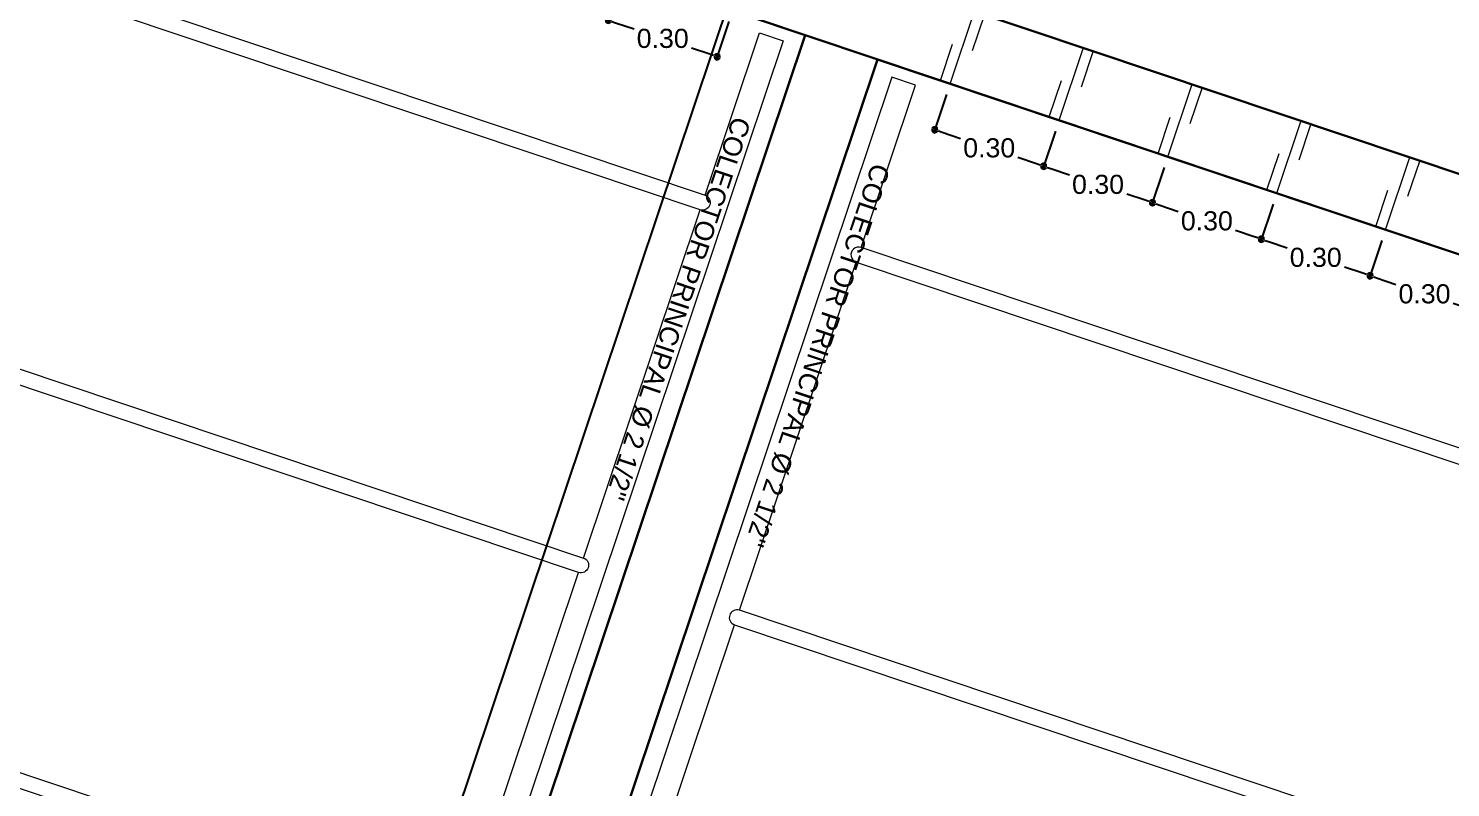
# Model space of a CAD drawing. Header units: metres. Extents: x 717911 to 838331, y 8495011 to 8501478.
# Drawn here: x 837526.895 to 837530.612, y 8496212.833 to 8496214.817 of the extents above; entities that cross this region are included whole.
import ezdxf

# ---------------------------------------------------------------- set-up
doc = ezdxf.new("R2010")
doc.units = ezdxf.units.M
for name, pattern in [('DASHDOTX2', [50.8, 25.4, -12.7, 0, -12.7]), ('DASHED2', [0.375, 0.25, -0.125]), ('HIDDEN2', [4.7625, 3.175, -1.5875])]:
    doc.linetypes.add(name, pattern=pattern)
for name, color, linetype, lineweight in [('0-CONCRETO 0.30mm', 146, 'Continuous', 30), ('0-COTAS', 7, 'Continuous', 5), ('0-LINEA2 0.25mm', 6, 'Continuous', 25), ('0-SOMBREADO', 252, 'Continuous', 0), ('0-TEXTO-0.05mm', 7, 'Continuous', 5), ('0-TUBERIA 0.00mm', 140, 'Continuous', 0), ('0-TUBERIAS 0.13mm', 140, 'Continuous', 13)]:
    doc.layers.add(name, color=color, linetype=linetype, lineweight=lineweight)
doc.styles.add('OA-CDC', font='arial.ttf', dxfattribs={"height": 0.04})
doc.styles.add('WMF-Arial0', font='arial.ttf')
doc.dimstyles.new('ESC 1 en 100', dxfattribs={"dimtxt": 0.05, "dimasz": 0.02, "dimexe": 0.01, "dimexo": 0.03, "dimgap": 0.01, "dimtad": 0, "dimtih": 1, "dimtoh": 1, "dimzin": 0, "dimdsep": 46, "dimtxsty": 'WMF-Arial0', "dimblk": 'DOT', "dimcen": 2.5, "dimdle": 0.03, "dimclrd": 256, "dimclre": 256, "dimclrt": 256, "dimazin": 0, "dimtfac": 1, "dimtmove": 0, "dimatfit": 1, "dimldrblk": 'DOT', "dimfxl": 0.04, "dimtolj": 1, "dimtzin": 0, "dimarcsym": 0})

# ---------------------------------------------------------------- blocks, each defined once
blk = doc.blocks.new('_Dot')
at = {"color": 0, "linetype": 'ByBlock', "lineweight": -2}
blk.add_line((-0.5, 0), (-1, 0), dxfattribs=at)
at = {"color": 0, "linetype": 'ByBlock', "const_width": 0.5}
blk.add_lwpolyline([(-0.25, 0, 1), (0.25, 0, 1)], format="xyb", close=True, dxfattribs=at)
blk = doc.blocks.new('*D1329')
at = {"layer": '0-COTAS', "lineweight": -2, "transparency": 16777216}
for p, q in [((837530.2281, 8496215.0695), (837530.1985, 8496214.981)), ((837530.2206, 8496214.9841), (837531.5724, 8496214.5309)), ((837533.0745, 8496214.0273), (837531.7227, 8496214.4805)), ((837533.1199, 8496214.1), (837533.0903, 8496214.0115))]:
    blk.add_line(p, q, dxfattribs=at)
at = {"layer": 'Defpoints', "color": 0, "lineweight": 9, "transparency": 16777216}
for p in [(837530.2377, 8496215.098), (837533.1295, 8496214.1284), (837533.0934, 8496214.0209)]:
    blk.add_point(p, dxfattribs=at)
at = {"layer": '0-COTAS', "lineweight": -2, "transparency": 16777216, "xscale": 0.02, "yscale": 0.02, "zscale": 0.02}
for p, rotation in [((837530.2016, 8496214.9905), 161.4655209631122), ((837533.0934, 8496214.0209), 341.4655209631123)]:
    blk.add_blockref('_Dot', p, dxfattribs=dict(at, rotation=rotation))
at = {"layer": '0-COTAS', "transparency": 16777216, "insert": (837531.6475, 8496214.5057), "char_height": 0.05, "attachment_point": 5, "style": 'WMF-Arial0'}
blk.add_mtext('\\A1;3.05', dxfattribs=at)
blk = doc.blocks.new('*D1287')
at = {"layer": '0-COTAS', "lineweight": -2, "transparency": 16777216}
for p, q in [((837530.4323, 8496214.2628), (837530.3983, 8496214.1614)), ((837530.4205, 8496214.1646), (837530.4689, 8496214.1483)), ((837530.7167, 8496214.1674), (837530.6828, 8496214.0661)), ((837530.667, 8496214.0819), (837530.6186, 8496214.0982))]:
    blk.add_line(p, q, dxfattribs=at)
at = {"layer": 'Defpoints', "color": 0, "lineweight": 9, "transparency": 16777216}
for p in [(837530.4418, 8496214.2912), (837530.4015, 8496214.1709), (837530.7263, 8496214.1959)]:
    blk.add_point(p, dxfattribs=at)
at = {"layer": '0-COTAS', "lineweight": -2, "transparency": 16777216, "xscale": 0.02, "yscale": 0.02, "zscale": 0.02}
for p, rotation in [((837530.4015, 8496214.1709), 161.4655209631122), ((837530.6859, 8496214.0756), 341.4655209631123)]:
    blk.add_blockref('_Dot', p, dxfattribs=dict(at, rotation=rotation))
at = {"layer": '0-COTAS', "transparency": 16777216, "insert": (837530.5437, 8496214.1232), "char_height": 0.05, "attachment_point": 5, "style": 'WMF-Arial0'}
blk.add_mtext('\\A1;0.30', dxfattribs=at)
blk = doc.blocks.new('*D1288')
at = {"layer": '0-COTAS', "lineweight": -2, "transparency": 16777216}
for p, q in [((837530.1479, 8496214.3581), (837530.1139, 8496214.2568)), ((837530.136, 8496214.2599), (837530.1844, 8496214.2437)), ((837530.4323, 8496214.2628), (837530.3983, 8496214.1614)), ((837530.3825, 8496214.1773), (837530.3341, 8496214.1935))]:
    blk.add_line(p, q, dxfattribs=at)
at = {"layer": 'Defpoints', "color": 0, "lineweight": 9, "transparency": 16777216}
for p in [(837530.1574, 8496214.3866), (837530.4418, 8496214.2912), (837530.1171, 8496214.2663)]:
    blk.add_point(p, dxfattribs=at)
at = {"layer": '0-COTAS', "lineweight": -2, "transparency": 16777216, "xscale": 0.02, "yscale": 0.02, "zscale": 0.02}
for p, rotation in [((837530.1171, 8496214.2663), 161.4655209631122), ((837530.4015, 8496214.1709), 341.4655209631123)]:
    blk.add_blockref('_Dot', p, dxfattribs=dict(at, rotation=rotation))
at = {"layer": '0-COTAS', "transparency": 16777216, "insert": (837530.2593, 8496214.2186), "char_height": 0.05, "attachment_point": 5, "style": 'WMF-Arial0'}
blk.add_mtext('\\A1;0.30', dxfattribs=at)
blk = doc.blocks.new('*D1289')
at = {"layer": '0-COTAS', "lineweight": -2, "transparency": 16777216}
for p, q in [((837529.8634, 8496214.4535), (837529.8294, 8496214.3522)), ((837529.8516, 8496214.3553), (837529.9, 8496214.3391)), ((837530.1479, 8496214.3581), (837530.1139, 8496214.2568)), ((837530.0981, 8496214.2726), (837530.0497, 8496214.2889))]:
    blk.add_line(p, q, dxfattribs=at)
at = {"layer": 'Defpoints', "color": 0, "lineweight": 9, "transparency": 16777216}
for p in [(837529.8729, 8496214.4819), (837529.8326, 8496214.3617), (837530.1574, 8496214.3866)]:
    blk.add_point(p, dxfattribs=at)
at = {"layer": '0-COTAS', "lineweight": -2, "transparency": 16777216, "xscale": 0.02, "yscale": 0.02, "zscale": 0.02}
for p, rotation in [((837529.8326, 8496214.3617), 161.4655209631122), ((837530.1171, 8496214.2663), 341.4655209631123)]:
    blk.add_blockref('_Dot', p, dxfattribs=dict(at, rotation=rotation))
at = {"layer": '0-COTAS', "transparency": 16777216, "insert": (837529.9748, 8496214.314), "char_height": 0.05, "attachment_point": 5, "style": 'WMF-Arial0'}
blk.add_mtext('\\A1;0.30', dxfattribs=at)
blk = doc.blocks.new('*D1290')
at = {"layer": '0-COTAS', "lineweight": -2, "transparency": 16777216}
for p, q in [((837529.579, 8496214.5489), (837529.545, 8496214.4475)), ((837529.5671, 8496214.4507), (837529.6155, 8496214.4344)), ((837529.8634, 8496214.4535), (837529.8294, 8496214.3522)), ((837529.8137, 8496214.368), (837529.7653, 8496214.3842))]:
    blk.add_line(p, q, dxfattribs=at)
at = {"layer": 'Defpoints', "color": 0, "lineweight": 9, "transparency": 16777216}
for p in [(837529.5885, 8496214.5773), (837529.8729, 8496214.4819), (837529.5482, 8496214.457)]:
    blk.add_point(p, dxfattribs=at)
at = {"layer": '0-COTAS', "lineweight": -2, "transparency": 16777216, "xscale": 0.02, "yscale": 0.02, "zscale": 0.02}
for p, rotation in [((837529.5482, 8496214.457), 161.4655209631122), ((837529.8326, 8496214.3617), 341.4655209631123)]:
    blk.add_blockref('_Dot', p, dxfattribs=dict(at, rotation=rotation))
at = {"layer": '0-COTAS', "transparency": 16777216, "insert": (837529.6904, 8496214.4093), "char_height": 0.05, "attachment_point": 5, "style": 'WMF-Arial0'}
blk.add_mtext('\\A1;0.30', dxfattribs=at)
blk = doc.blocks.new('*D1291')
at = {"layer": '0-COTAS', "lineweight": -2, "transparency": 16777216}
for p, q in [((837529.2945, 8496214.6442), (837529.2606, 8496214.5429)), ((837529.2827, 8496214.546), (837529.3311, 8496214.5298)), ((837529.579, 8496214.5489), (837529.545, 8496214.4475)), ((837529.5292, 8496214.4634), (837529.4808, 8496214.4796))]:
    blk.add_line(p, q, dxfattribs=at)
at = {"layer": 'Defpoints', "color": 0, "lineweight": 9, "transparency": 16777216}
for p in [(837529.3041, 8496214.6727), (837529.5885, 8496214.5773), (837529.2637, 8496214.5524)]:
    blk.add_point(p, dxfattribs=at)
at = {"layer": '0-COTAS', "lineweight": -2, "transparency": 16777216, "xscale": 0.02, "yscale": 0.02, "zscale": 0.02}
for p, rotation in [((837529.2637, 8496214.5524), 161.4655209631122), ((837529.5482, 8496214.457), 341.4655209631123)]:
    blk.add_blockref('_Dot', p, dxfattribs=dict(at, rotation=rotation))
at = {"layer": '0-COTAS', "transparency": 16777216, "insert": (837529.406, 8496214.5047), "char_height": 0.05, "attachment_point": 5, "style": 'WMF-Arial0'}
blk.add_mtext('\\A1;0.30', dxfattribs=at)
blk = doc.blocks.new('*D1312')
at = {"layer": '0-COTAS', "lineweight": -2, "transparency": 16777216}
for p, q in [((837528.4412, 8496214.9303), (837528.4072, 8496214.829)), ((837528.4294, 8496214.8321), (837528.4778, 8496214.8159)), ((837528.7257, 8496214.835), (837528.6917, 8496214.7336)), ((837528.6759, 8496214.7495), (837528.6275, 8496214.7657))]:
    blk.add_line(p, q, dxfattribs=at)
at = {"layer": 'Defpoints', "color": 0, "lineweight": 9, "transparency": 16777216}
for p in [(837528.4507, 8496214.9588), (837528.4104, 8496214.8385), (837528.7352, 8496214.8634)]:
    blk.add_point(p, dxfattribs=at)
at = {"layer": '0-COTAS', "lineweight": -2, "transparency": 16777216, "xscale": 0.02, "yscale": 0.02, "zscale": 0.02}
for p, rotation in [((837528.4104, 8496214.8385), 161.4655209631122), ((837528.6949, 8496214.7431), 341.4655209631123)]:
    blk.add_blockref('_Dot', p, dxfattribs=dict(at, rotation=rotation))
at = {"layer": '0-COTAS', "transparency": 16777216, "insert": (837528.5526, 8496214.7908), "char_height": 0.05, "attachment_point": 5, "style": 'WMF-Arial0'}
blk.add_mtext('\\A1;0.30', dxfattribs=at)

msp = doc.modelspace()

# ---------------------------------------------------------------- linework, layer by layer
at = {"layer": '0-CONCRETO 0.30mm'}
for points in [[(837524.9427, 8496216.1349), (837533.0966, 8496213.4012)], [(837529.178, 8496214.9259), (837532.9705, 8496213.6544)]]:
    msp.add_lwpolyline(points, dxfattribs=at)
for points in [[(837523.5429, 8496211.3307), (837527.3354, 8496210.0592), (837528.9248, 8496214.7998), (837525.1323, 8496216.0713)], [(837527.5251, 8496209.9956), (837531.3176, 8496208.7241), (837532.907, 8496213.4647), (837529.1144, 8496214.7362)]]:
    msp.add_lwpolyline(points, close=True, dxfattribs=at)
at = {"layer": '0-LINEA2 0.25mm', "linetype": 'DASHDOTX2', "ltscale": 0.3}
msp.add_lwpolyline([(837529.6096, 8496217.5234), (837526.3832, 8496207.8999)], dxfattribs=at)
at = {"layer": '0-SOMBREADO', "color": 253, "linetype": 'HIDDEN2', "ltscale": 0.25}
for points in [[(837529.3041, 8496214.6727), (837529.3676, 8496214.8623)], [(837529.5885, 8496214.5773), (837529.6521, 8496214.7669)], [(837529.8729, 8496214.4819), (837529.9365, 8496214.6716)], [(837530.1574, 8496214.3866), (837530.221, 8496214.5762)], [(837530.4418, 8496214.2912), (837530.5054, 8496214.4808)]]:
    msp.add_lwpolyline(points, dxfattribs=at)
at = {"layer": '0-TUBERIA 0.00mm', "linetype": 'DASHED2', "ltscale": 0.1}
for points in [[(837529.3932, 8496214.8537), (837529.3297, 8496214.6641), (837529.2785, 8496214.6813), (837529.342, 8496214.8709)], [(837529.6777, 8496214.7584), (837529.6141, 8496214.5687), (837529.5629, 8496214.5859), (837529.6265, 8496214.7755)], [(837529.9621, 8496214.663), (837529.8985, 8496214.4734), (837529.8473, 8496214.4905), (837529.9109, 8496214.6802)], [(837530.2466, 8496214.5676), (837530.183, 8496214.378), (837530.1318, 8496214.3952), (837530.1954, 8496214.5848)], [(837530.531, 8496214.4723), (837530.4674, 8496214.2826), (837530.4162, 8496214.2998), (837530.4798, 8496214.4894)]]:
    msp.add_lwpolyline(points, close=True, dxfattribs=at)
at = {"layer": '0-TUBERIAS 0.13mm'}
for points in [[(837528.6505, 8496214.3433), (837525.0144, 8496215.5624), (837525.0271, 8496215.6003), (837528.6632, 8496214.3813, -1)], [(837528.3326, 8496213.3952), (837524.6965, 8496214.6143), (837524.7092, 8496214.6522), (837528.3453, 8496213.4331, -1)], [(837529.0582, 8496214.2067), (837532.6943, 8496212.9876), (837532.707, 8496213.0255), (837529.0709, 8496214.2446, 1)], [(837528.0147, 8496212.4471), (837524.3786, 8496213.6661), (837524.3914, 8496213.7041), (837528.0275, 8496212.485, -1)], [(837528.7403, 8496213.2585), (837532.3764, 8496212.0395), (837532.3891, 8496212.0774), (837528.753, 8496213.2965, 1)]]:
    msp.add_lwpolyline(points, format="xyb", close=True, dxfattribs=at)
for points in [[(837528.6632, 8496214.3813), (837528.8055, 8496214.8057), (837528.8671, 8496214.785), (837527.2045, 8496209.826)], [(837529.0709, 8496214.2446), (837529.2132, 8496214.669), (837529.1516, 8496214.6897), (837527.489, 8496209.7307)], [(837528.3453, 8496213.4331), (837528.6505, 8496214.3433)], [(837528.753, 8496213.2965), (837529.0582, 8496214.2067)], [(837528.0275, 8496212.485), (837528.3326, 8496213.3952)], [(837528.4351, 8496212.3483), (837528.7403, 8496213.2585)]]:
    msp.add_lwpolyline(points, dxfattribs=at)

# ---------------------------------------------------------------- texts
at = {"layer": '0-TEXTO-0.05mm', "char_height": 0.05, "width": 1.723387, "attachment_point": 1, "rotation": 251.4655, "style": 'OA-CDC'}
for insert in [(837528.8912, 8496214.8938), (837529.2553, 8496214.7717)]:
    msp.add_mtext('\\pxqc;{\\fSwis721 BT|b0|i0|c0|p34;COLECTOR PRINCIPAL }Ø 2 1/2"', dxfattribs=dict(at, insert=insert))

# ---------------------------------------------------------------- dimensions: what is measured, and where the dimension line sits
at = {"layer": '0-COTAS'}
for base, p1, p2, picture, middle in [((837533.0934, 8496214.0209), (837530.2377, 8496215.098), (837533.1295, 8496214.1284), '*D1329', (837531.6475, 8496214.5057)), ((837528.4104, 8496214.8385), (837528.7352, 8496214.8634), (837528.4507, 8496214.9588), '*D1312', (837528.5526, 8496214.7908)), ((837529.2637, 8496214.5524), (837529.5885, 8496214.5773), (837529.3041, 8496214.6727), '*D1291', (837529.406, 8496214.5047)), ((837529.5482, 8496214.457), (837529.8729, 8496214.4819), (837529.5885, 8496214.5773), '*D1290', (837529.6904, 8496214.4093)), ((837529.8326, 8496214.3617), (837530.1574, 8496214.3866), (837529.8729, 8496214.4819), '*D1289', (837529.9748, 8496214.314)), ((837530.1171, 8496214.2663), (837530.4418, 8496214.2912), (837530.1574, 8496214.3866), '*D1288', (837530.2593, 8496214.2186)), ((837530.4015, 8496214.1709), (837530.7263, 8496214.1959), (837530.4418, 8496214.2912), '*D1287', (837530.5437, 8496214.1232))]:
    dim = msp.add_linear_dim(base=base, p1=p1, p2=p2, angle=341.4655, dimstyle='ESC 1 en 100', override={"dimtmove": 1}, dxfattribs=at)
    dim.commit()
    dim.dimension.update_dxf_attribs({"geometry": picture, "text_midpoint": middle})

doc.saveas('drawing.dxf')
